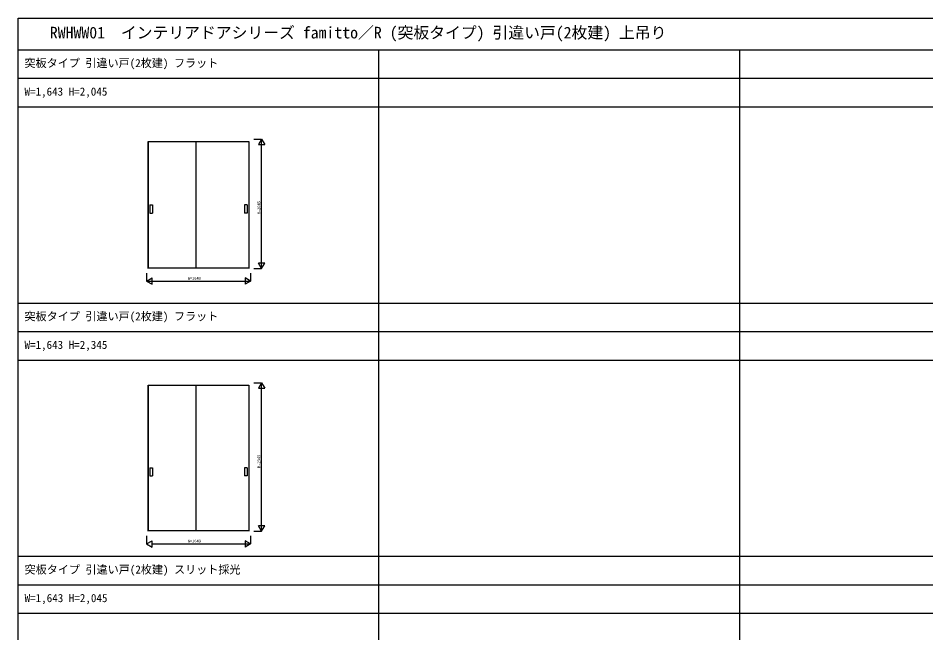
# Model space of a CAD drawing. Units: millimetres, scale not verified. Extents: x -14341 to 14340, y -10000 to 10000.
# Drawn here: x -14341 to 0, y 291 to 10000 of the extents above; entities that cross this region are included whole.
import ezdxf
from ezdxf.enums import TextEntityAlignment as Align

# ---------------------------------------------------------------- set-up
doc = ezdxf.new("R2010")
doc.units = ezdxf.units.MM
doc.header["$LTSCALE"] = 50
for name, color, linetype in [('0-0_0', 7, 'Continuous'), ('0-1_YKK_A1', 4, 'Continuous'), ('0-4_YKK_F1', 7, 'Continuous'), ('0-5_YKK_N1', 2, 'Continuous')]:
    doc.layers.add(name, color=color, linetype=linetype)
doc.styles.add('ＭＳ ゴシック', font='')
doc.styles.get('ＭＳ ゴシック').set_extended_font_data('MS Gothic')

msp = doc.modelspace()

# ---------------------------------------------------------------- linework, layer by layer
at = {"layer": '0-1_YKK_A1'}
for p, q in [((-12287.8, 8054.25), (-10693.8, 8054.25)), ((-12287.8, 6045.75), (-12287.8, 8054.25)), ((-12285.3, 8054.25), (-12285.3, 6045.75)), ((-12285.3, 8051.75), (-10696.3, 8051.75)), ((-11533.3, 8051.75), (-11533.3, 6053.75)), ((-10696.3, 8054.25), (-10696.3, 6045.75)), ((-10693.8, 8054.25), (-10693.8, 6045.75)), ((-12261.3, 7049.75), (-12261.3, 6919.75)), ((-12261.3, 7049.75), (-12219.3, 7049.75)), ((-12219.3, 7049.75), (-12219.3, 6919.75)), ((-10762.3, 7049.75), (-10762.3, 6919.75)), ((-10720.3, 7049.75), (-10762.3, 7049.75)), ((-10720.3, 7049.75), (-10720.3, 6919.75)), ((-12261.3, 6919.75), (-12219.3, 6919.75)), ((-10720.3, 6919.75), (-10762.3, 6919.75)), ((-12285.3, 6045.75), (-12287.8, 6045.75)), ((-12285.3, 6054.75), (-10696.3, 6054.75)), ((-10693.8, 6045.75), (-10696.3, 6045.75)), ((-12287.8, 4204.25), (-10693.8, 4204.25)), ((-12287.8, 1895.75), (-12287.8, 4204.25)), ((-12285.3, 4204.25), (-12285.3, 1895.75)), ((-12285.3, 4201.75), (-10696.3, 4201.75)), ((-11533.3, 4201.75), (-11533.3, 1903.75)), ((-10696.3, 4204.25), (-10696.3, 1895.75)), ((-10693.8, 4204.25), (-10693.8, 1895.75)), ((-12261.3, 2899.75), (-12261.3, 2769.75)), ((-12261.3, 2899.75), (-12219.3, 2899.75)), ((-12219.3, 2899.75), (-12219.3, 2769.75)), ((-10762.3, 2899.75), (-10762.3, 2769.75)), ((-10720.3, 2899.75), (-10762.3, 2899.75)), ((-10720.3, 2899.75), (-10720.3, 2769.75)), ((-12261.3, 2769.75), (-12219.3, 2769.75)), ((-10720.3, 2769.75), (-10762.3, 2769.75)), ((-12285.3, 1895.75), (-12287.8, 1895.75)), ((-12285.3, 1904.75), (-10696.3, 1904.75)), ((-10693.8, 1895.75), (-10696.3, 1895.75))]:
    msp.add_line(p, q, dxfattribs=at)
at = {"layer": '0-4_YKK_F1'}
for p, q in [((-14340.8, 10000), (14340.22, 10000)), ((-14340.8, -10000), (-14340.8, 10000)), ((-14340.8, 9500), (14159.2, 9500)), ((-8640.8, -10000), (-8640.8, 9500)), ((-2940.8, -10000), (-2940.8, 9500)), ((-14340.8, 9050), (14159.2, 9050)), ((-14340.8, 8600), (14159.2, 8600)), ((-14340.8, 5500), (14159.2, 5500)), ((-14340.8, 5050), (14159.2, 5050)), ((-14340.8, 4600), (14159.2, 4600)), ((-14340.8, 1500), (14159.2, 1500)), ((-14340.8, 1050), (14159.2, 1050)), ((-14340.8, 600), (14159.2, 600))]:
    msp.add_line(p, q, dxfattribs=at)
at = {"layer": '0-5_YKK_N1'}
for p, q in [((-10618.8, 8090.75), (-10493.8, 8090.75)), ((-10493.8, 8090.75), (-10543.8, 8004.15)), ((-10493.8, 6045.75), (-10493.8, 8090.75)), ((-10493.8, 8090.75), (-10443.8, 8004.15)), ((-10543.8, 8004.15), (-10443.8, 8004.15)), ((-10618.8, 6045.75), (-10493.8, 6045.75)), ((-10493.8, 6045.75), (-10543.8, 6132.35)), ((-10443.8, 6132.35), (-10543.8, 6132.35)), ((-10493.8, 6045.75), (-10443.8, 6132.35)), ((-12312.3, 5970.75), (-12312.3, 5845.75)), ((-12312.3, 5845.75), (-12225.7, 5895.75)), ((-12225.7, 5795.75), (-12225.7, 5895.75)), ((-10669.3, 5845.75), (-10755.9, 5895.75)), ((-10755.9, 5895.75), (-10755.9, 5795.75)), ((-10669.3, 5970.75), (-10669.3, 5845.75)), ((-12312.3, 5845.75), (-10669.3, 5845.75)), ((-12312.3, 5845.75), (-12225.7, 5795.75)), ((-10669.3, 5845.75), (-10755.9, 5795.75)), ((-10618.8, 4240.75), (-10493.8, 4240.75)), ((-10493.8, 4240.75), (-10543.8, 4154.15)), ((-10493.8, 1895.75), (-10493.8, 4240.75)), ((-10493.8, 4240.75), (-10443.8, 4154.15)), ((-10543.8, 4154.15), (-10443.8, 4154.15)), ((-10618.8, 1895.75), (-10493.8, 1895.75)), ((-10493.8, 1895.75), (-10543.8, 1982.35)), ((-10443.8, 1982.35), (-10543.8, 1982.35)), ((-10493.8, 1895.75), (-10443.8, 1982.35)), ((-12312.3, 1820.75), (-12312.3, 1695.75)), ((-12312.3, 1695.75), (-12225.7, 1745.75)), ((-12225.7, 1645.75), (-12225.7, 1745.75)), ((-10669.3, 1695.75), (-10755.9, 1745.75)), ((-10755.9, 1745.75), (-10755.9, 1645.75)), ((-10669.3, 1820.75), (-10669.3, 1695.75)), ((-12312.3, 1695.75), (-12225.7, 1645.75)), ((-12225.7, 1695.75), (-10669.3, 1695.75)), ((-10669.3, 1695.75), (-10755.9, 1645.75))]:
    msp.add_line(p, q, dxfattribs=at)

# ---------------------------------------------------------------- texts
at = {"layer": '0-0_0', "style": 'ＭＳ ゴシック'}
for s, height, p in [('RWHWW01  インテリアドアシリーズ famitto／R (突板タイプ) 引違い戸(2枚建) 上吊り', 183.3, (-13840.8, 9625)), ('突板タイプ 引違い戸(2枚建) フラット', 128.3, (-14240.8, 9187.5)), ('W=1,643 H=2,045', 128.3, (-14240.8, 8737.5)), ('突板タイプ 引違い戸(2枚建) フラット', 128.3, (-14240.8, 5187.5)), ('W=1,643 H=2,345', 128.3, (-14240.8, 4737.5)), ('突板タイプ 引違い戸(2枚建) スリット採光', 128.3, (-14238.8, 1187.5)), ('W=1,643 H=2,045', 128.3, (-14238.8, 737.5))]:
    msp.add_text(s, height=height, dxfattribs=at).set_placement(p, align=Align.BOTTOM_LEFT)
at = {"layer": '0-5_YKK_N1', "style": 'ＭＳ ゴシック'}
for s, p in [('H=2045', (-10503.8, 6903.25)), ('H=2345', (-10503.8, 2898.25))]:
    msp.add_text(s, height=43.99, rotation=90, dxfattribs=at).set_placement(p, align=Align.BOTTOM_LEFT)
for p in [(-11660.8, 5855.75), (-11660.8, 1705.75)]:
    msp.add_text('W=1643', height=43.99, dxfattribs=at).set_placement(p, align=Align.BOTTOM_LEFT)

doc.saveas('drawing.dxf')
